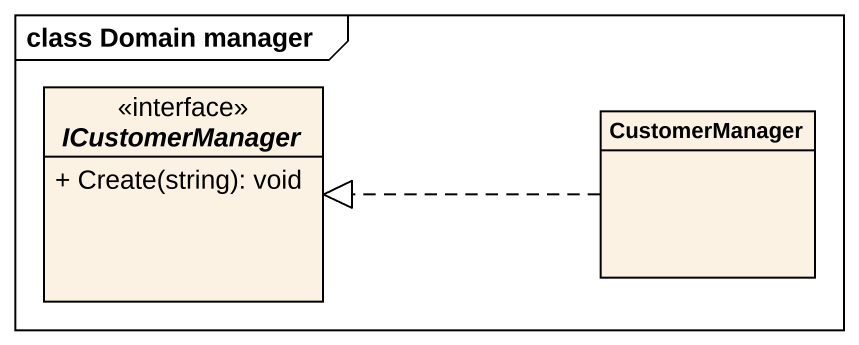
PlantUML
@startuml
mainframe class Domain manager
hide circle
hide empty members
skinparam classAttributeIconSize 0
interface ICustomerManager {
  + Create(string): void
}
class CustomerManager
CustomerManager .left.|> ICustomerManager
@enduml
